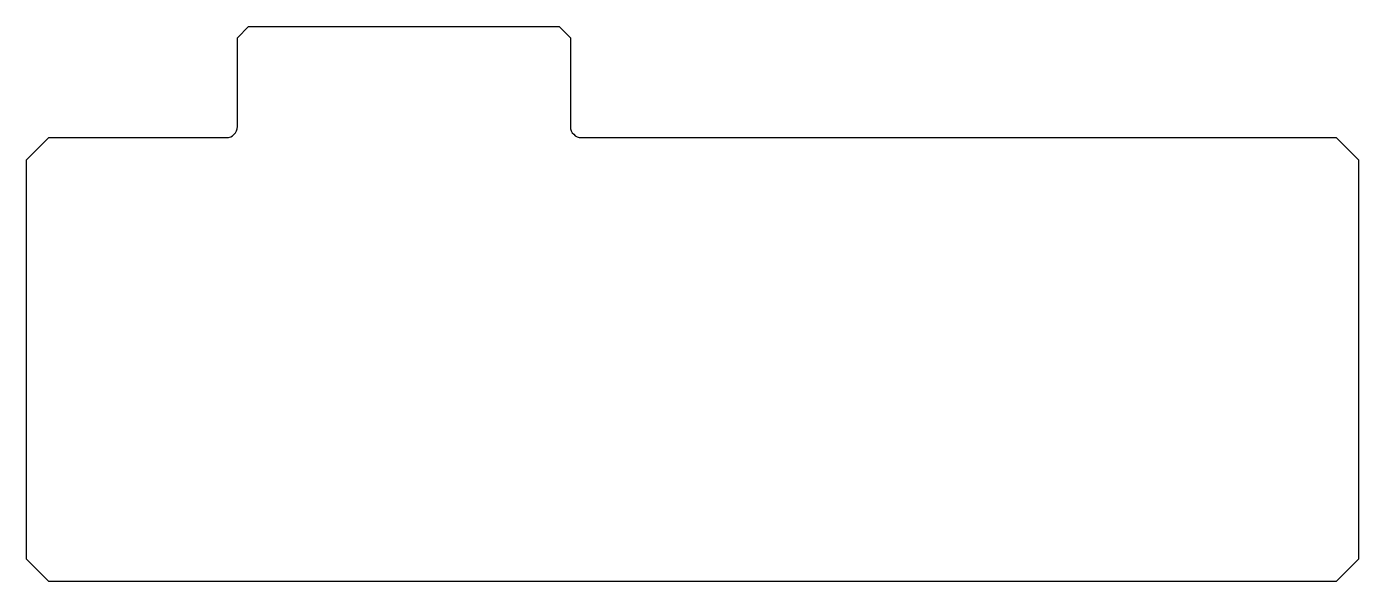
# Model space of a CAD drawing. Header units: metres. Extents: x 76.7 to 136.7, y 148.2 to 173.2.
import ezdxf

# ---------------------------------------------------------------- set-up
doc = ezdxf.new("R2010")
doc.units = ezdxf.units.M

msp = doc.modelspace()

# ---------------------------------------------------------------- linework, layer by layer
for p, q in [((86.694711, 173.153045), (86.194711, 172.653045)), ((86.694711, 173.153045), (100.694711, 173.153045)), ((101.194711, 172.653045), (100.694711, 173.153045)), ((86.194711, 168.653045), (86.194711, 172.653045)), ((101.194711, 172.653045), (101.194711, 168.653045)), ((77.694711, 168.153045), (76.694711, 167.153045)), ((77.694711, 168.153045), (85.694711, 168.153045)), ((101.694711, 168.153045), (135.694711, 168.153045)), ((136.694711, 167.153045), (135.694711, 168.153045)), ((76.694711, 149.153045), (76.694711, 167.153045)), ((136.694711, 167.153045), (136.694711, 149.153045)), ((76.694711, 149.153045), (77.694711, 148.153045)), ((135.694711, 148.153045), (136.694711, 149.153045)), ((135.694711, 148.153045), (77.694711, 148.153045))]:
    msp.add_line(p, q)
for centre, start, end in [((85.694711, 168.653045), 270, 0), ((101.694711, 168.653045), 180, 270)]:
    msp.add_arc(centre, 0.5, start, end)

doc.saveas('drawing.dxf')
